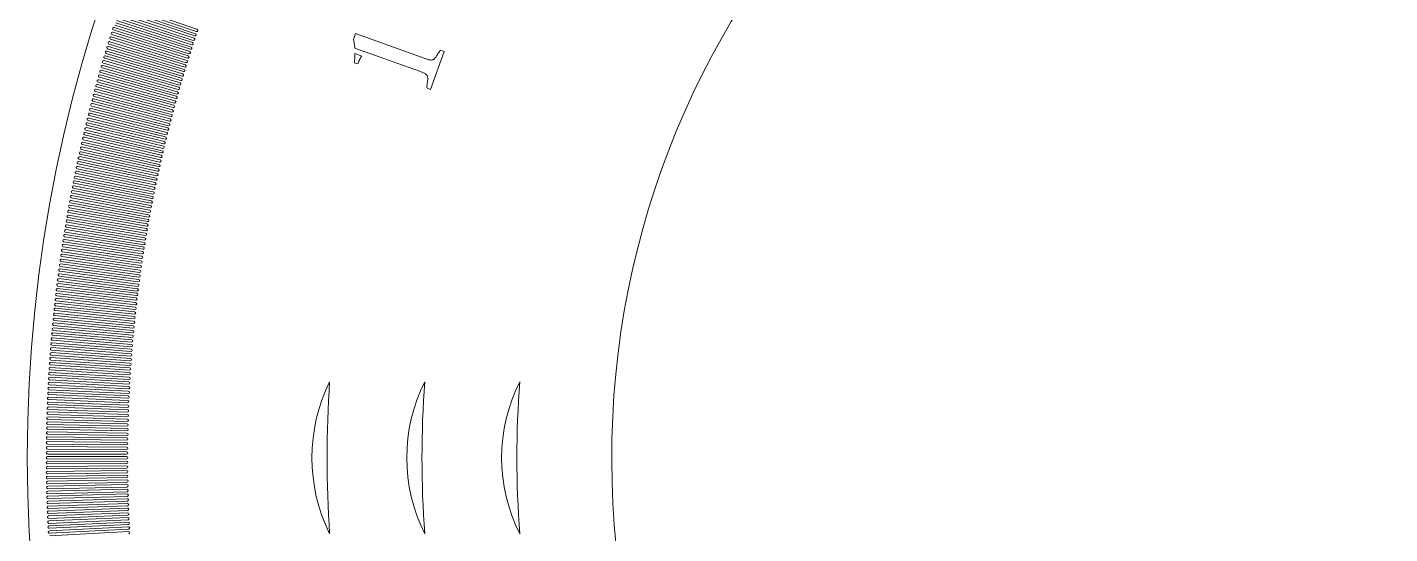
# Model space of a CAD drawing. Header units: millimetres. Extents: x -37.9 to 37.9, y -37.9 to 37.9.
# Drawn here: x -37.9 to -2, y -2 to 11.34 of the extents above; entities that cross this region are included whole.
import ezdxf

# ---------------------------------------------------------------- set-up
doc = ezdxf.new("R2010")
doc.units = ezdxf.units.MM

msp = doc.modelspace()

# ---------------------------------------------------------------- linework, layer by layer
at = {"color": 7, "linetype": 'Continuous', "lineweight": 15}
for p, q in [((-35.426, 11.888), (-33.448, 11.224)), ((-33.428, 11.282), (-35.405, 11.95)), ((-35.549, 11.516), (-33.564, 10.873)), ((-33.544, 10.932), (-35.528, 11.578)), ((-35.508, 11.64), (-33.525, 10.99)), ((-33.506, 11.049), (-35.488, 11.702)), ((-35.467, 11.764), (-33.487, 11.107)), ((-33.467, 11.166), (-35.447, 11.826)), ((-35.667, 11.143), (-33.676, 10.521)), ((-33.657, 10.58), (-35.648, 11.205)), ((-35.628, 11.268), (-33.639, 10.638)), ((-33.62, 10.697), (-35.608, 11.33)), ((-35.589, 11.392), (-33.601, 10.756)), ((-33.582, 10.814), (-35.569, 11.454)), ((-29.306, 11.016), (-29.251, 11.168)), ((-29.251, 11.168), (-27.444, 10.521)), ((-33.766, 10.227), (-35.763, 10.832)), ((-35.744, 10.894), (-33.748, 10.286)), ((-33.73, 10.345), (-35.725, 10.956)), ((-35.706, 11.019), (-33.712, 10.403)), ((-33.694, 10.462), (-35.687, 11.081)), ((-27.568, 10.178), (-29.267, 10.786)), ((-33.871, 9.873), (-35.875, 10.456)), ((-35.856, 10.519), (-33.854, 9.932)), ((-33.837, 9.991), (-35.838, 10.582)), ((-35.819, 10.644), (-33.819, 10.05)), ((-33.802, 10.109), (-35.801, 10.707)), ((-35.782, 10.769), (-33.784, 10.168)), ((-29.27, 10.644), (-29.083, 10.578)), ((-26.914, 10.701), (-27.274, 9.697)), ((-27.007, 10.734), (-26.914, 10.701)), ((-33.973, 9.517), (-35.982, 10.08)), ((-35.964, 10.143), (-33.956, 9.577)), ((-33.939, 9.636), (-35.947, 10.206)), ((-35.929, 10.268), (-33.923, 9.695)), ((-33.906, 9.754), (-35.911, 10.331)), ((-35.893, 10.394), (-33.888, 9.813)), ((-29.191, 10.369), (-29.284, 10.402)), ((-34.071, 9.161), (-36.086, 9.703)), ((-36.069, 9.766), (-34.055, 9.221)), ((-34.038, 9.28), (-36.052, 9.829)), ((-36.034, 9.892), (-34.022, 9.339)), ((-34.006, 9.399), (-36.017, 9.955)), ((-36, 10.017), (-33.989, 9.458)), ((-27.274, 9.697), (-27.367, 9.73)), ((-36.169, 9.388), (-34.149, 8.863)), ((-34.134, 8.923), (-36.153, 9.451)), ((-36.136, 9.514), (-34.118, 8.983)), ((-34.102, 9.042), (-36.119, 9.577)), ((-36.103, 9.64), (-34.087, 9.102)), ((-36.265, 9.008), (-34.24, 8.505)), ((-34.225, 8.565), (-36.25, 9.072)), ((-36.234, 9.135), (-34.21, 8.625)), ((-34.195, 8.684), (-36.218, 9.198)), ((-36.202, 9.261), (-34.18, 8.744)), ((-34.165, 8.804), (-36.185, 9.324)), ((-36.358, 8.628), (-34.327, 8.146)), ((-34.313, 8.206), (-36.343, 8.692)), ((-36.327, 8.755), (-34.299, 8.266)), ((-34.284, 8.326), (-36.312, 8.818)), ((-36.297, 8.882), (-34.27, 8.386)), ((-34.255, 8.446), (-36.281, 8.945)), ((-34.397, 7.846), (-36.432, 8.31)), ((-36.417, 8.374), (-34.383, 7.906)), ((-34.37, 7.966), (-36.402, 8.438)), ((-36.388, 8.501), (-34.356, 8.026)), ((-34.342, 8.086), (-36.373, 8.565)), ((-34.477, 7.486), (-36.517, 7.929)), ((-36.503, 7.992), (-34.464, 7.546)), ((-34.451, 7.606), (-36.489, 8.056)), ((-36.475, 8.12), (-34.438, 7.666)), ((-34.424, 7.726), (-36.46, 8.183)), ((-36.446, 8.247), (-34.411, 7.786)), ((-34.554, 7.124), (-36.598, 7.546)), ((-36.584, 7.61), (-34.541, 7.185)), ((-34.529, 7.245), (-36.571, 7.673)), ((-36.558, 7.737), (-34.516, 7.305)), ((-34.503, 7.365), (-36.544, 7.801)), ((-36.53, 7.865), (-34.49, 7.426)), ((-36.662, 7.226), (-34.615, 6.823)), ((-34.603, 6.883), (-36.649, 7.29)), ((-36.637, 7.354), (-34.591, 6.943)), ((-34.579, 7.004), (-36.624, 7.418)), ((-36.611, 7.482), (-34.566, 7.064)), ((-36.736, 6.842), (-34.684, 6.46)), ((-34.673, 6.52), (-36.724, 6.906)), ((-36.712, 6.97), (-34.662, 6.581)), ((-34.65, 6.641), (-36.699, 7.034)), ((-36.687, 7.098), (-34.638, 6.702)), ((-34.627, 6.762), (-36.675, 7.162)), ((-34.739, 6.157), (-36.794, 6.521)), ((-36.783, 6.585), (-34.729, 6.217)), ((-34.718, 6.278), (-36.771, 6.649)), ((-36.759, 6.713), (-34.707, 6.339)), ((-34.696, 6.399), (-36.748, 6.778)), ((-34.802, 5.793), (-36.86, 6.135)), ((-36.85, 6.2), (-34.792, 5.853)), ((-34.782, 5.914), (-36.839, 6.264)), ((-36.828, 6.328), (-34.771, 5.975)), ((-34.761, 6.035), (-36.817, 6.392)), ((-36.805, 6.457), (-34.75, 6.096)), ((-34.861, 5.428), (-36.922, 5.749)), ((-36.912, 5.813), (-34.851, 5.489)), ((-34.842, 5.55), (-36.902, 5.878)), ((-36.892, 5.942), (-34.832, 5.61)), ((-34.822, 5.671), (-36.881, 6.007)), ((-36.871, 6.071), (-34.812, 5.732)), ((-36.971, 5.426), (-34.907, 5.123)), ((-34.898, 5.184), (-36.962, 5.491)), ((-36.952, 5.555), (-34.889, 5.245)), ((-34.879, 5.306), (-36.942, 5.62)), ((-36.932, 5.684), (-34.87, 5.367)), ((-37.026, 5.039), (-34.959, 4.758)), ((-34.95, 4.819), (-37.017, 5.104)), ((-37.008, 5.168), (-34.942, 4.88)), ((-34.933, 4.941), (-36.999, 5.233)), ((-36.99, 5.297), (-34.924, 5.002)), ((-34.916, 5.063), (-36.981, 5.362)), ((-34.999, 4.452), (-37.069, 4.716)), ((-37.06, 4.78), (-34.991, 4.513)), ((-34.983, 4.575), (-37.052, 4.845)), ((-37.043, 4.91), (-34.975, 4.636)), ((-34.967, 4.697), (-37.035, 4.974)), ((-35.043, 4.086), (-37.116, 4.327)), ((-37.108, 4.392), (-35.036, 4.147)), ((-35.029, 4.208), (-37.101, 4.457)), ((-37.093, 4.522), (-35.022, 4.269)), ((-35.014, 4.33), (-37.085, 4.586)), ((-37.077, 4.651), (-35.006, 4.391)), ((-37.152, 4.003), (-35.078, 3.78)), ((-35.071, 3.841), (-37.145, 4.068)), ((-37.138, 4.133), (-35.064, 3.902)), ((-35.057, 3.963), (-37.131, 4.198)), ((-37.123, 4.263), (-35.05, 4.024)), ((-37.192, 3.614), (-35.115, 3.412)), ((-35.109, 3.473), (-37.186, 3.679)), ((-37.179, 3.744), (-35.103, 3.535)), ((-35.097, 3.596), (-37.173, 3.809)), ((-37.166, 3.874), (-35.091, 3.657)), ((-35.084, 3.718), (-37.159, 3.938)), ((-35.144, 3.106), (-37.222, 3.289)), ((-37.217, 3.354), (-35.138, 3.167)), ((-35.133, 3.228), (-37.211, 3.419)), ((-37.205, 3.484), (-35.127, 3.29)), ((-35.121, 3.351), (-37.198, 3.549)), ((-35.174, 2.737), (-37.255, 2.899)), ((-37.25, 2.964), (-35.17, 2.799)), ((-35.165, 2.86), (-37.244, 3.029)), ((-37.239, 3.094), (-35.16, 2.922)), ((-35.154, 2.983), (-37.234, 3.159)), ((-37.228, 3.224), (-35.149, 3.044)), ((-37.279, 2.574), (-35.197, 2.43)), ((-35.193, 2.492), (-37.274, 2.639)), ((-37.269, 2.704), (-35.188, 2.553)), ((-35.184, 2.615), (-37.265, 2.769)), ((-37.26, 2.834), (-35.179, 2.676)), ((-37.304, 2.184), (-35.22, 2.062)), ((-35.217, 2.123), (-37.3, 2.249)), ((-37.296, 2.314), (-35.213, 2.185)), ((-35.209, 2.246), (-37.292, 2.379)), ((-37.287, 2.444), (-35.205, 2.307)), ((-35.201, 2.369), (-37.283, 2.509)), ((-35.237, 1.754), (-37.321, 1.858)), ((-37.318, 1.923), (-35.234, 1.816)), ((-35.231, 1.877), (-37.314, 1.988)), ((-37.311, 2.053), (-35.227, 1.939)), ((-35.224, 2), (-37.307, 2.118)), ((-35.254, 1.385), (-37.339, 1.467)), ((-37.336, 1.532), (-35.251, 1.447)), ((-35.249, 1.508), (-37.333, 1.597)), ((-37.33, 1.663), (-35.246, 1.57)), ((-35.243, 1.631), (-37.327, 1.728)), ((-37.324, 1.793), (-35.24, 1.693)), ((-37.35, 1.141), (-35.264, 1.077)), ((-35.262, 1.139), (-37.348, 1.206)), ((-37.346, 1.272), (-35.26, 1.201)), ((-35.258, 1.262), (-37.343, 1.337)), ((-37.341, 1.402), (-35.256, 1.324)), ((-37.36, 0.75), (-35.274, 0.708)), ((-35.272, 0.77), (-37.358, 0.815)), ((-37.357, 0.88), (-35.271, 0.831)), ((-35.269, 0.893), (-37.355, 0.946)), ((-37.354, 1.011), (-35.268, 0.954)), ((-35.266, 1.016), (-37.352, 1.076)), ((-35.279, 0.4), (-37.365, 0.424)), ((-37.364, 0.489), (-35.278, 0.462)), ((-35.277, 0.523), (-37.363, 0.554)), ((-37.362, 0.62), (-35.276, 0.585)), ((-35.275, 0.647), (-37.361, 0.685)), ((-37.367, 0.228), (-35.28, 0.216)), ((-35.28, 0.154), (-37.367, 0.163)), ((-37.367, 0.098), (-35.281, 0.092)), ((-35.281, 0.031), (-37.367, 0.033)), ((-37.366, 0.359), (-35.279, 0.339)), ((-35.28, 0.277), (-37.366, 0.293)), ((-37.367, -0.033), (-35.281, -0.031)), ((-35.281, -0.092), (-37.367, -0.098)), ((-37.367, -0.163), (-35.28, -0.154)), ((-35.28, -0.216), (-37.367, -0.228)), ((-37.366, -0.293), (-35.28, -0.277)), ((-35.279, -0.339), (-37.366, -0.359)), ((-37.365, -0.424), (-35.279, -0.4)), ((-35.278, -0.462), (-37.364, -0.489)), ((-37.363, -0.554), (-35.277, -0.523)), ((-35.276, -0.585), (-37.362, -0.62)), ((-37.361, -0.685), (-35.275, -0.647)), ((-35.274, -0.708), (-37.36, -0.75)), ((-37.358, -0.815), (-35.272, -0.77)), ((-35.271, -0.831), (-37.357, -0.88)), ((-37.355, -0.946), (-35.269, -0.893)), ((-35.268, -0.954), (-37.354, -1.011)), ((-37.352, -1.076), (-35.266, -1.016)), ((-35.264, -1.077), (-37.35, -1.141)), ((-37.348, -1.206), (-35.262, -1.139)), ((-35.26, -1.201), (-37.346, -1.272)), ((-37.343, -1.337), (-35.258, -1.262)), ((-35.256, -1.324), (-37.341, -1.402)), ((-37.339, -1.467), (-35.254, -1.385)), ((-35.251, -1.447), (-37.336, -1.532)), ((-37.333, -1.597), (-35.249, -1.508)), ((-35.246, -1.57), (-37.33, -1.663)), ((-37.327, -1.728), (-35.243, -1.631)), ((-35.24, -1.693), (-37.324, -1.793)), ((-37.321, -1.858), (-35.237, -1.754)), ((-35.234, -1.816), (-37.318, -1.923)), ((-37.314, -1.988), (-35.231, -1.877)), ((-35.227, -1.939), (-37.311, -2.053))]:
    msp.add_line(p, q, dxfattribs=at)
msp.add_circle((0, 0), 37.9, dxfattribs=at)
for centre, radius, start, end in [((0, 0), 22.5, 272.5473, 267.4527), ((-35.657, 11.174), 0.0326, 72.55, 252.65), ((-35.618, 11.299), 0.0326, 72.35, 252.45), ((-33.477, 11.136), 0.0308, 251.65, 71.55), ((-33.438, 11.253), 0.0308, 251.45, 71.35), ((-35.773, 10.8), 0.0326, 73.15, 253.25), ((-35.735, 10.925), 0.0326, 72.95, 253.05), ((-35.696, 11.05), 0.0326, 72.75, 252.85), ((-33.592, 10.785), 0.0308, 252.25, 72.15), ((-33.554, 10.902), 0.0308, 252.05, 71.95), ((-33.516, 11.019), 0.0308, 251.85, 71.75), ((-35.884, 10.425), 0.0326, 73.75, 253.85), ((-35.847, 10.55), 0.0326, 73.55, 253.65), ((-35.81, 10.675), 0.0326, 73.35, 253.45), ((-33.703, 10.433), 0.0308, 252.85, 72.75), ((-33.666, 10.55), 0.0308, 252.65, 72.55), ((-33.629, 10.668), 0.0308, 252.45, 72.35), ((-35.991, 10.049), 0.0326, 74.35, 254.45), ((-35.956, 10.174), 0.0326, 74.15, 254.25), ((-35.92, 10.3), 0.0326, 73.95, 254.05), ((-33.81, 10.079), 0.0308, 253.45, 73.35), ((-33.775, 10.197), 0.0308, 253.25, 73.15), ((-33.739, 10.315), 0.0308, 253.05, 72.95), ((-36.094, 9.671), 0.0326, 74.95, 255.05), ((-36.06, 9.797), 0.0326, 74.75, 254.85), ((-36.026, 9.923), 0.0326, 74.55, 254.65), ((-33.914, 9.725), 0.0308, 254.05, 73.95), ((-33.88, 9.843), 0.0308, 253.85, 73.75), ((-33.845, 9.961), 0.0308, 253.65, 73.55), ((-36.161, 9.419), 0.0326, 75.35, 255.45), ((-36.128, 9.545), 0.0326, 75.15, 255.25), ((-34.014, 9.369), 0.0308, 254.65, 74.55), ((-33.981, 9.488), 0.0308, 254.45, 74.35), ((-33.948, 9.606), 0.0308, 254.25, 74.15), ((-36.257, 9.04), 0.0326, 75.95, 256.05), ((-36.226, 9.166), 0.0326, 75.75, 255.85), ((-36.193, 9.293), 0.0326, 75.55, 255.65), ((-34.11, 9.012), 0.0308, 255.25, 75.15), ((-34.079, 9.131), 0.0308, 255.05, 74.95), ((-34.047, 9.25), 0.0308, 254.85, 74.75), ((-36.35, 8.66), 0.0326, 76.55, 256.65), ((-36.32, 8.787), 0.0326, 76.35, 256.45), ((-36.289, 8.913), 0.0326, 76.15, 256.25), ((-34.203, 8.655), 0.0308, 255.85, 75.75), ((-34.172, 8.774), 0.0308, 255.65, 75.55), ((-34.142, 8.893), 0.0308, 255.45, 75.35), ((-36.439, 8.279), 0.0326, 77.15, 257.25), ((-36.41, 8.406), 0.0326, 76.95, 257.05), ((-36.38, 8.533), 0.0326, 76.75, 256.85), ((-34.292, 8.296), 0.0308, 256.45, 76.35), ((-34.262, 8.416), 0.0308, 256.25, 76.15), ((-34.233, 8.535), 0.0308, 256.05, 75.95), ((-36.523, 7.897), 0.0326, 77.75, 257.85), ((-36.496, 8.024), 0.0326, 77.55, 257.65), ((-36.467, 8.151), 0.0326, 77.35, 257.45), ((-34.377, 7.936), 0.0308, 257.05, 76.95), ((-34.349, 8.056), 0.0308, 256.85, 76.75), ((-34.32, 8.176), 0.0308, 256.65, 76.55), ((-36.604, 7.514), 0.0326, 78.35, 258.45), ((-36.578, 7.641), 0.0326, 78.15, 258.25), ((-36.551, 7.769), 0.0326, 77.95, 258.05), ((-34.458, 7.576), 0.0308, 257.65, 77.55), ((-34.431, 7.696), 0.0308, 257.45, 77.35), ((-34.404, 7.816), 0.0308, 257.25, 77.15), ((-36.656, 7.258), 0.0326, 78.75, 258.85), ((-36.63, 7.386), 0.0326, 78.55, 258.65), ((-34.535, 7.215), 0.0308, 258.25, 78.15), ((-34.51, 7.335), 0.0308, 258.05, 77.95), ((-34.484, 7.456), 0.0308, 257.85, 77.75), ((-36.73, 6.874), 0.0326, 79.35, 259.45), ((-36.706, 7.002), 0.0326, 79.15, 259.25), ((-36.681, 7.13), 0.0326, 78.95, 259.05), ((-34.609, 6.853), 0.0308, 258.85, 78.75), ((-34.585, 6.974), 0.0308, 258.65, 78.55), ((-34.56, 7.094), 0.0308, 258.45, 78.35), ((-36.8, 6.489), 0.0326, 79.95, 260.05), ((-36.777, 6.617), 0.0326, 79.75, 259.85), ((-36.753, 6.746), 0.0326, 79.55, 259.65), ((-34.679, 6.49), 0.0308, 259.45, 79.35), ((-34.656, 6.611), 0.0308, 259.25, 79.15), ((-34.633, 6.732), 0.0308, 259.05, 78.95), ((-36.866, 6.103), 0.0326, 80.55, 260.65), ((-36.844, 6.232), 0.0326, 80.35, 260.45), ((-36.822, 6.36), 0.0326, 80.15, 260.25), ((-34.745, 6.126), 0.0308, 260.05, 79.95), ((-34.723, 6.248), 0.0308, 259.85, 79.75), ((-34.701, 6.369), 0.0308, 259.65, 79.55), ((-36.928, 5.717), 0.0326, 81.15, 261.25), ((-36.907, 5.846), 0.0326, 80.95, 261.05), ((-36.887, 5.974), 0.0326, 80.75, 260.85), ((-34.807, 5.762), 0.0308, 260.65, 80.55), ((-34.787, 5.884), 0.0308, 260.45, 80.35), ((-34.766, 6.005), 0.0308, 260.25, 80.15), ((-36.967, 5.459), 0.0326, 81.55, 261.65), ((-36.947, 5.588), 0.0326, 81.35, 261.45), ((-34.865, 5.397), 0.0308, 261.25, 81.15), ((-34.846, 5.519), 0.0308, 261.05, 80.95), ((-34.827, 5.641), 0.0308, 260.85, 80.75), ((-37.022, 5.071), 0.0326, 82.15, 262.25), ((-37.004, 5.201), 0.0326, 81.95, 262.05), ((-36.985, 5.33), 0.0326, 81.75, 261.85), ((-34.92, 5.032), 0.0308, 261.85, 81.75), ((-34.902, 5.154), 0.0308, 261.65, 81.55), ((-34.884, 5.276), 0.0308, 261.45, 81.35), ((-37.073, 4.683), 0.0326, 82.75, 262.85), ((-37.056, 4.813), 0.0326, 82.55, 262.65), ((-37.039, 4.942), 0.0326, 82.35, 262.45), ((-34.971, 4.666), 0.0308, 262.45, 82.35), ((-34.954, 4.788), 0.0308, 262.25, 82.15), ((-34.937, 4.91), 0.0308, 262.05, 81.95), ((-37.12, 4.295), 0.0326, 83.35, 263.45), ((-37.105, 4.424), 0.0326, 83.15, 263.25), ((-37.089, 4.554), 0.0326, 82.95, 263.05), ((-35.018, 4.3), 0.0308, 263.05, 82.95), ((-35.003, 4.422), 0.0308, 262.85, 82.75), ((-34.987, 4.544), 0.0308, 262.65, 82.55), ((-37.149, 4.036), 0.0326, 83.75, 263.85), ((-37.135, 4.165), 0.0326, 83.55, 263.65), ((-35.061, 3.933), 0.0308, 263.65, 83.55), ((-35.047, 4.055), 0.0308, 263.45, 83.35), ((-35.033, 4.177), 0.0308, 263.25, 83.15), ((-37.189, 3.646), 0.0326, 84.35, 264.45), ((-37.176, 3.776), 0.0326, 84.15, 264.25), ((-37.163, 3.906), 0.0326, 83.95, 264.05), ((-35.1, 3.565), 0.0308, 264.25, 84.15), ((-35.088, 3.688), 0.0308, 264.05, 83.95), ((-35.074, 3.81), 0.0308, 263.85, 83.75), ((-37.225, 3.257), 0.0326, 84.95, 265.05), ((-37.214, 3.387), 0.0326, 84.75, 264.85), ((-37.202, 3.517), 0.0326, 84.55, 264.65), ((-35.124, 3.32), 0.0308, 264.65, 84.55), ((-35.112, 3.443), 0.0308, 264.45, 84.35), ((-37.257, 2.867), 0.0326, 85.55, 265.65), ((-37.247, 2.997), 0.0326, 85.35, 265.45), ((-37.236, 3.127), 0.0326, 85.15, 265.25), ((-35.157, 2.952), 0.0308, 265.25, 85.15), ((-35.147, 3.075), 0.0308, 265.05, 84.95), ((-35.136, 3.198), 0.0308, 264.85, 84.75), ((-37.276, 2.607), 0.0326, 85.95, 266.05), ((-37.267, 2.737), 0.0326, 85.75, 265.85), ((-35.186, 2.584), 0.0308, 265.85, 85.75), ((-35.177, 2.707), 0.0308, 265.65, 85.55), ((-35.167, 2.829), 0.0308, 265.45, 85.35), ((-37.302, 2.216), 0.0326, 86.55, 266.65), ((-37.294, 2.346), 0.0326, 86.35, 266.45), ((-37.285, 2.476), 0.0326, 86.15, 266.25), ((-35.211, 2.215), 0.0308, 266.45, 86.35), ((-35.203, 2.338), 0.0308, 266.25, 86.15), ((-35.195, 2.461), 0.0308, 266.05, 85.95), ((-37.323, 1.825), 0.0326, 87.15, 267.25), ((-37.316, 1.956), 0.0326, 86.95, 267.05), ((-37.309, 2.086), 0.0326, 86.75, 266.85), ((-35.232, 1.846), 0.0308, 267.05, 86.95), ((-35.226, 1.969), 0.0308, 266.85, 86.75), ((-35.219, 2.092), 0.0308, 266.65, 86.55), ((-25.882, 0), 4.518, 153.7279, 206.2721), ((0, 0), 30, 176.1774, 183.8226), ((-23.434, 0), 4.466, 153.3976, 206.6024), ((0, 0), 27.5, 175.8294, 184.1706), ((-20.994, 0), 4.406, 153.0011, 206.9989), ((0, 0), 25, 175.4114, 184.5886), ((-37.34, 1.434), 0.0326, 87.75, 267.85), ((-37.335, 1.565), 0.0326, 87.55, 267.65), ((-37.329, 1.695), 0.0326, 87.35, 267.45), ((-35.25, 1.477), 0.0308, 267.65, 87.55), ((-35.244, 1.6), 0.0308, 267.45, 87.35), ((-35.239, 1.723), 0.0308, 267.25, 87.15), ((-37.349, 1.174), 0.0326, 88.15, 268.25), ((-37.345, 1.304), 0.0326, 87.95, 268.05), ((-35.263, 1.108), 0.0308, 268.25, 88.15), ((-35.259, 1.231), 0.0308, 268.05, 87.95), ((-35.255, 1.354), 0.0308, 267.85, 87.75), ((-37.359, 0.783), 0.0326, 88.75, 268.85), ((-37.356, 0.913), 0.0326, 88.55, 268.65), ((-37.353, 1.043), 0.0326, 88.35, 268.45), ((-35.273, 0.739), 0.0308, 268.85, 88.75), ((-35.27, 0.862), 0.0308, 268.65, 88.55), ((-35.267, 0.985), 0.0308, 268.45, 88.35), ((-37.365, 0.391), 0.0326, 89.35, 269.45), ((-37.364, 0.522), 0.0326, 89.15, 269.25), ((-37.362, 0.652), 0.0326, 88.95, 269.05), ((-35.279, 0.369), 0.0308, 269.45, 89.35), ((-35.277, 0.493), 0.0308, 269.25, 89.15), ((-35.275, 0.616), 0.0308, 269.05, 88.95), ((-37.367, 0.13), 0.0326, 89.75, 269.85), ((-37.367, 0), 0.0326, 89.95, 270.05), ((-37.366, 0.261), 0.0326, 89.55, 269.65), ((-35.281, 0.123), 0.0308, 269.85, 89.75), ((-35.281, 0), 0.0308, 270.05, 89.95), ((-35.28, 0.246), 0.0308, 269.65, 89.55), ((-37.367, -0.13), 0.0326, 90.15, 270.25), ((-37.366, -0.261), 0.0326, 90.35, 270.45), ((-37.365, -0.391), 0.0326, 90.55, 270.65), ((-35.281, -0.123), 0.0308, 270.25, 90.15), ((-35.28, -0.246), 0.0308, 270.45, 90.35), ((-35.279, -0.369), 0.0308, 270.65, 90.55), ((-37.364, -0.522), 0.0326, 90.75, 270.85), ((-37.362, -0.652), 0.0326, 90.95, 271.05), ((-35.277, -0.493), 0.0308, 270.85, 90.75), ((-35.275, -0.616), 0.0308, 271.05, 90.95), ((-35.273, -0.739), 0.0308, 271.25, 91.15), ((-37.359, -0.783), 0.0326, 91.15, 271.25), ((-37.356, -0.913), 0.0326, 91.35, 271.45), ((-37.353, -1.043), 0.0326, 91.55, 271.65), ((-35.27, -0.862), 0.0308, 271.45, 91.35), ((-35.267, -0.985), 0.0308, 271.65, 91.55), ((-37.349, -1.174), 0.0326, 91.75, 271.85), ((-37.345, -1.304), 0.0326, 91.95, 272.05), ((-37.34, -1.434), 0.0326, 92.15, 272.25), ((-35.263, -1.108), 0.0308, 271.85, 91.75), ((-35.259, -1.231), 0.0308, 272.05, 91.95), ((-35.255, -1.354), 0.0308, 272.25, 92.15), ((-37.335, -1.565), 0.0326, 92.35, 272.45), ((-37.329, -1.695), 0.0326, 92.55, 272.65), ((-37.323, -1.825), 0.0326, 92.75, 272.85), ((-35.25, -1.477), 0.0308, 272.45, 92.35), ((-35.244, -1.6), 0.0308, 272.65, 92.55), ((-35.239, -1.723), 0.0308, 272.85, 92.75), ((-37.316, -1.956), 0.0326, 92.95, 273.05), ((-35.232, -1.846), 0.0308, 273.05, 92.95), ((-35.226, -1.969), 0.0308, 273.25, 93.15)]:
    msp.add_arc(centre, radius, start, end, dxfattribs=at)
for points, knots in [([(-29.267, 10.786), (-29.271, 10.826), (-29.279, 10.903), (-29.297, 10.979), (-29.306, 11.016)], [0, 0, 0, 0, 0.513842, 1, 1, 1, 1]), ([(-29.284, 10.402), (-29.281, 10.424), (-29.276, 10.467), (-29.27, 10.529), (-29.268, 10.588), (-29.269, 10.626), (-29.27, 10.644)], [0, 0, 0, 0, 0.2728723, 0.5309734, 0.7724585, 1, 1, 1, 1]), ([(-29.083, 10.578), (-29.091, 10.567), (-29.111, 10.544), (-29.135, 10.498), (-29.163, 10.439), (-29.181, 10.394), (-29.191, 10.369)], [0, 0, 0, 0, 0.165511, 0.386435, 0.66357, 1, 1, 1, 1]), ([(-27.444, 10.521), (-27.428, 10.516), (-27.398, 10.505), (-27.355, 10.492), (-27.317, 10.482), (-27.285, 10.474), (-27.258, 10.471), (-27.233, 10.473), (-27.211, 10.479), (-27.185, 10.494), (-27.157, 10.521), (-27.128, 10.56), (-27.099, 10.604), (-27.073, 10.651), (-27.044, 10.696), (-27.019, 10.722), (-27.007, 10.734)], [0, 0, 0, 0, 0.090649, 0.169879, 0.237781, 0.293673, 0.341771, 0.383936, 0.42331, 0.460949, 0.539491, 0.625088, 0.717416, 0.813141, 0.908962, 1, 1, 1, 1]), ([(-27.407, 10.107), (-27.431, 10.119), (-27.483, 10.146), (-27.538, 10.167), (-27.568, 10.178)], [0, 0, 0, 0, 0.464872, 1, 1, 1, 1]), ([(-27.349, 9.946), (-27.348, 9.965), (-27.346, 9.999), (-27.355, 10.045), (-27.374, 10.084), (-27.396, 10.099), (-27.407, 10.107)], [0, 0, 0, 0, 0.3080239, 0.565805, 0.7868321, 1, 1, 1, 1]), ([(-27.367, 9.73), (-27.368, 9.748), (-27.37, 9.784), (-27.363, 9.838), (-27.354, 9.892), (-27.35, 9.928), (-27.349, 9.946)], [0, 0, 0, 0, 0.246987, 0.499613, 0.75614, 1, 1, 1, 1])]:
    msp.add_open_spline(points, degree=3, knots=knots, dxfattribs=at)

doc.saveas('drawing.dxf')
